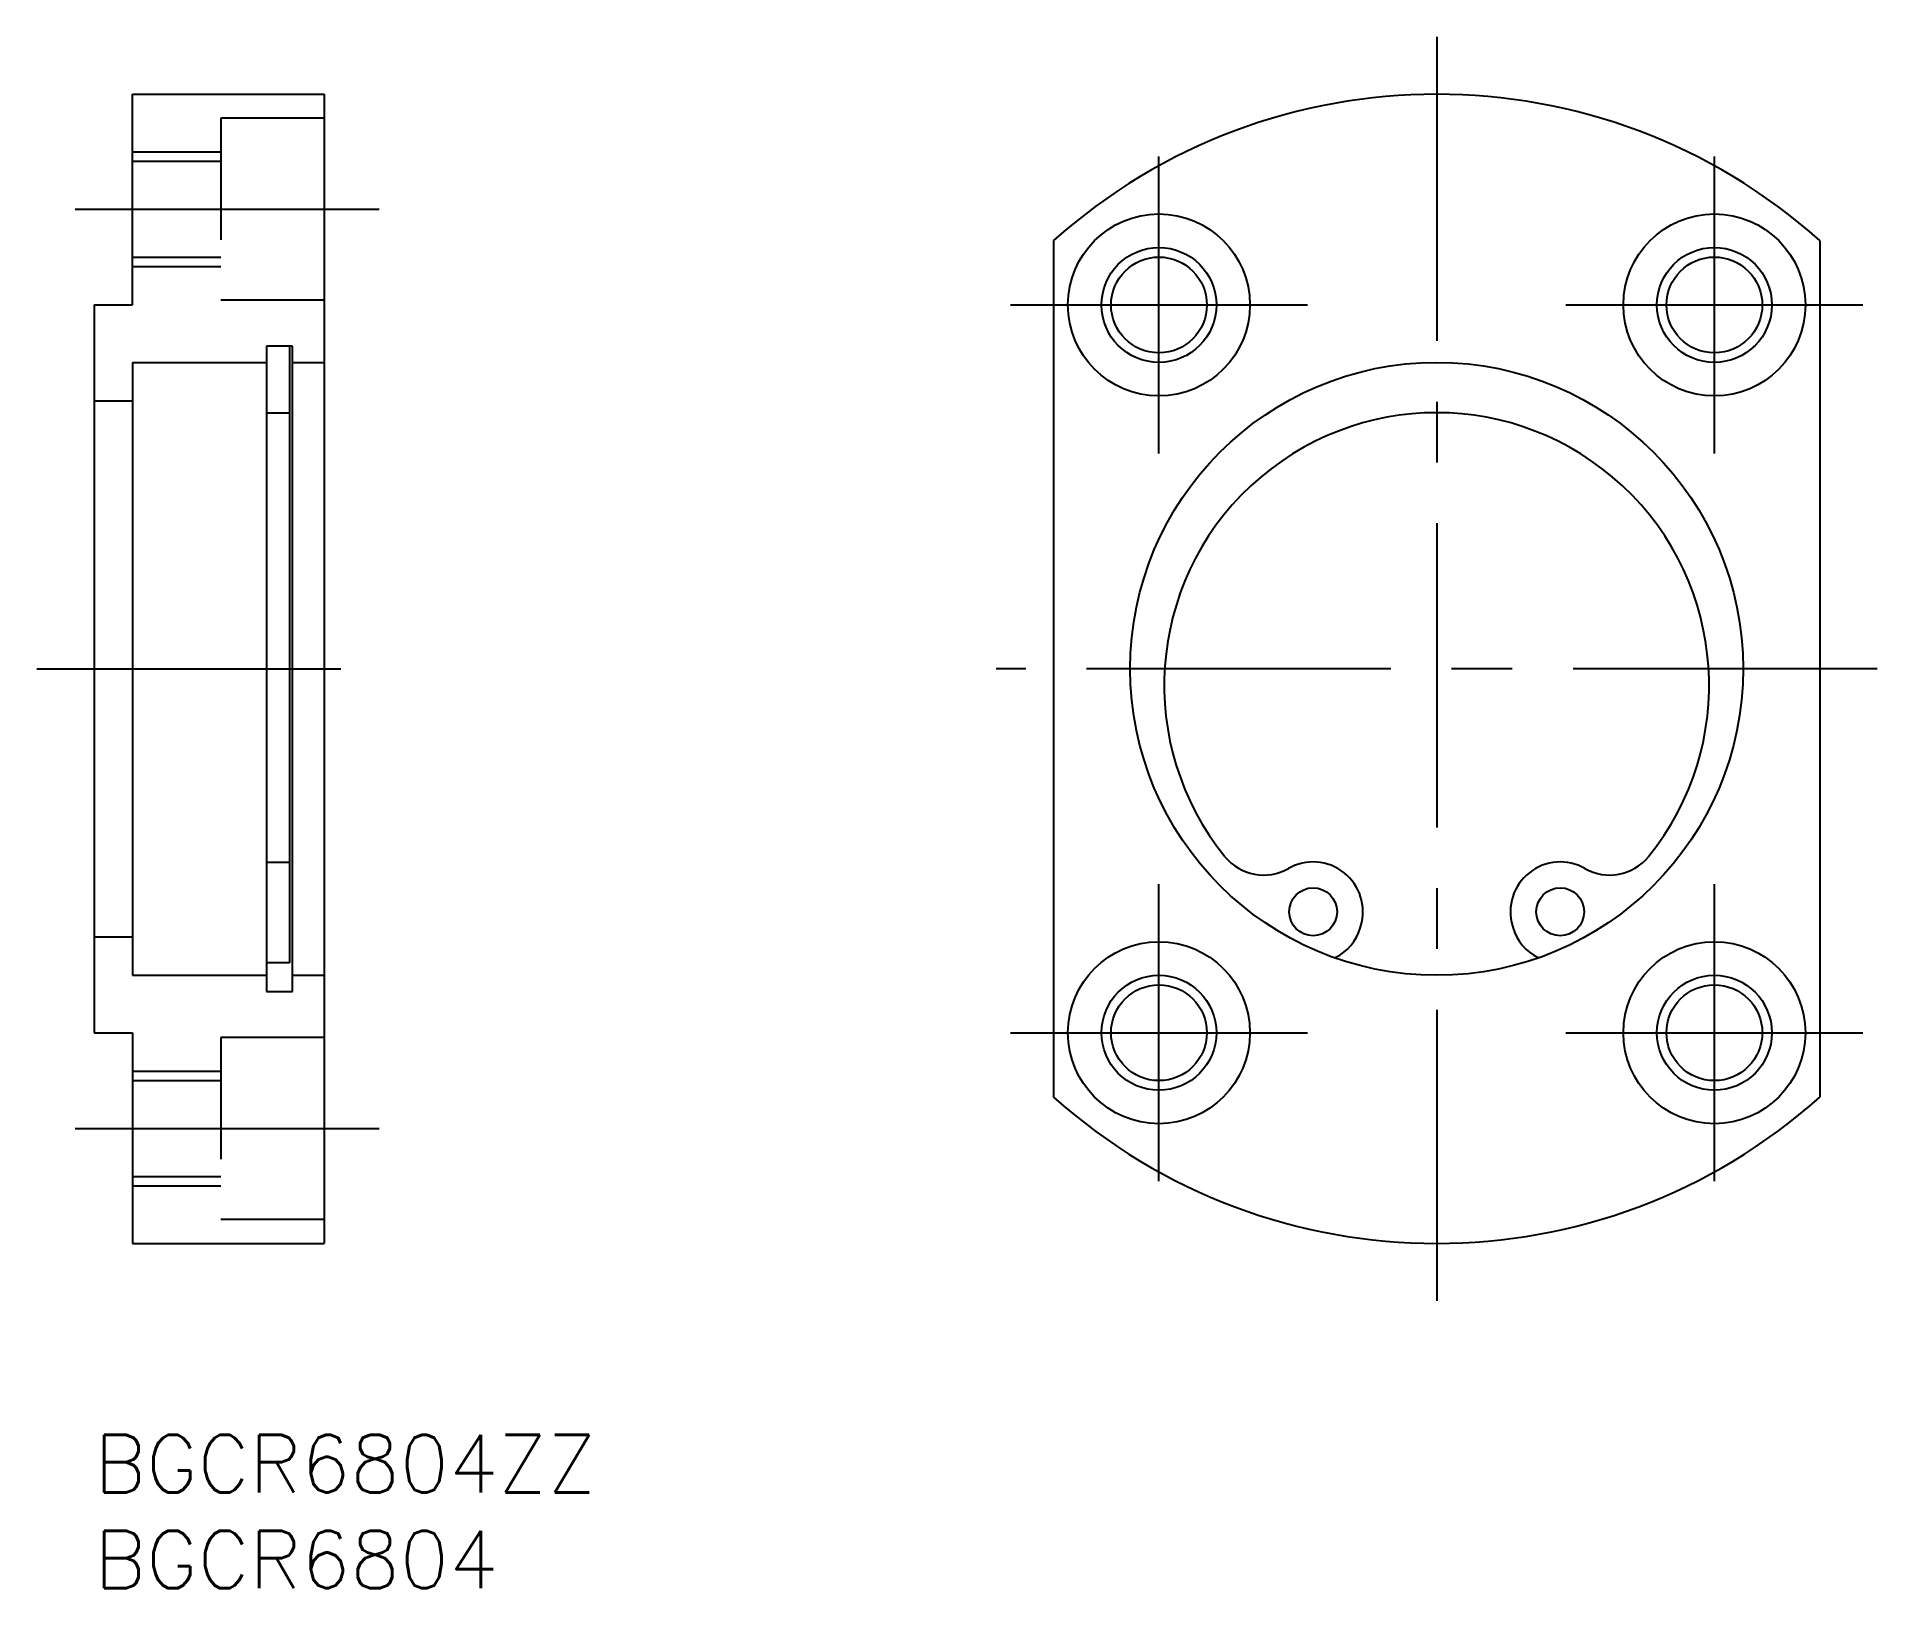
# Model space of a CAD drawing. Extents: x -3 to 93.1, y -8 to 73.
import ezdxf

# ---------------------------------------------------------------- set-up
doc = ezdxf.new("R2010")
doc.units = 0
doc.header["$LTSCALE"] = 0.5
doc.linetypes.add('CENTER', pattern=[50.8, 31.75, -6.35, 6.35, -6.35])
doc.linetypes.add('DASHED', pattern=[19.05, 12.7, -6.35])
for name, color, linetype in [('MSM_CENTER', 1, 'CENTER'), ('MSM_CONTINUOUS', 7, 'CONTINUOUS'), ('MSM_DASHED', 4, 'DASHED'), ('MSM_NARROW', 5, 'CONTINUOUS'), ('MSM_PART_NUMBER', 7, 'CONTINUOUS')]:
    doc.layers.add(name, color=color, linetype=linetype)
doc.styles.get("Standard").update_dxf_attribs({"font": 'txt.shx', "height": 3, "bigfont": 'bigfont.shx'})

# ---------------------------------------------------------------- blocks, each defined once
blk = doc.blocks.new('*U4')
at = {"layer": 'MSM_PART_NUMBER'}
blk.add_text('BGCR6804ZZ', height=3, dxfattribs=at).set_placement((0, -3))
blk = doc.blocks.new('*U5')
at = {"layer": 'MSM_PART_NUMBER'}
blk.add_text('BGCR6804', height=3, dxfattribs=at).set_placement((0, -8))

msp = doc.modelspace()

# ---------------------------------------------------------------- linework, layer by layer
at = {"layer": 'MSM_CENTER'}
for p, q in [((70.09, 73), (70.09, 7)), ((55.59, 51.25), (55.59, 66.75)), ((84.59, 51.25), (84.59, 66.75)), ((-1, 64), (15, 64)), ((47.84, 59), (63.34, 59)), ((76.84, 59), (92.34, 59)), ((-3, 40), (15, 40)), ((93.09, 40), (47.09, 40)), ((55.59, 13.25), (55.59, 28.75)), ((84.59, 13.25), (84.59, 28.75)), ((47.84, 21), (63.34, 21)), ((76.84, 21), (92.34, 21)), ((-1, 16), (15, 16))]:
    msp.add_line(p, q, dxfattribs=at)
at = {"layer": 'MSM_CONTINUOUS'}
for p, q in [((2, 59), (2, 70)), ((2, 70), (12, 70)), ((12, 70), (12, 10)), ((50.09, 62.361), (50.09, 17.639)), ((90.09, 62.361), (90.09, 17.639)), ((0, 59), (0, 21)), ((0, 59), (2, 59)), ((9, 56.85), (9, 23.15)), ((10.35, 56.85, -1.3), (9, 56.85, -1.3)), ((10.2, 56.85), (10.2, 24.65)), ((10.35, 23.15, -0.1), (10.35, 56.85, -0.1)), ((2, 56), (9, 56)), ((2, 56), (2, 24)), ((10.35, 56, -1.3), (12, 56, -1.3)), ((0, 54), (2, 54)), ((10.2, 53.35, -1.3), (9, 53.35, -1.3)), ((10.2, 29.893, -1.3), (9, 29.893, -1.3)), ((0, 26), (2, 26)), ((66.101, 26.468), (66.135, 26.583)), ((74.046, 26.583), (74.08, 26.468)), ((10.2, 24.65, -1.3), (9, 24.65, -1.3)), ((2, 24), (9, 24)), ((9, 23.15, -1.3), (10.35, 23.15, -1.3)), ((10.35, 24, -1.3), (12, 24, -1.3)), ((0, 21), (2, 21)), ((2, 21), (2, 10)), ((2, 10), (12, 10))]:
    msp.add_line(p, q, dxfattribs=at)
for centre, radius in [((55.59, 59), 4.75), ((84.59, 59), 4.75), ((55.59, 59), 2.5), ((84.59, 59), 2.5), ((70.09, 40), 16), ((63.64, 27.317), 1.25), ((76.54, 27.317), 1.25), ((55.59, 21), 4.75), ((84.59, 21), 4.75), ((55.59, 21), 2.5), ((84.59, 21), 2.5)]:
    msp.add_circle(centre, radius, dxfattribs=at)
for centre, radius, start, end in [((70.09, 40), 30, 48.18969, 131.81031), ((70.09, 39.149), 14.225, 320.98486, 219.01514), ((61.058, 31.83), 2.6, 219.01514, 299.77618), ((63.64, 27.317), 2.6, 343.60021, 119.77618), ((76.54, 27.317), 2.6, 60.22382, 196.39979), ((79.123, 31.83), 2.6, 240.22382, 320.98486), ((63.703, 27.174), 2.5, 295.91717, 343.60021), ((76.478, 27.174), 2.5, 196.39979, 244.08283), ((70.09, 40), 30, 228.18969, 311.81031)]:
    msp.add_arc(centre, radius, start, end, dxfattribs=at)
at = {"layer": 'MSM_DASHED'}
for p, q in [((12, 68.75), (6.6, 68.75)), ((6.6, 68.75), (6.6, 59.25)), ((2, 67), (6.6, 67)), ((2, 66.5), (6.6, 66.5)), ((2, 61.5), (6.6, 61.5)), ((2, 61), (6.6, 61)), ((12, 59.25), (6.6, 59.25)), ((6.6, 20.75), (6.6, 11.25)), ((12, 20.75), (6.6, 20.75)), ((2, 19), (6.6, 19)), ((2, 18.5), (6.6, 18.5)), ((2, 13.5), (6.6, 13.5)), ((2, 13), (6.6, 13)), ((12, 11.25), (6.6, 11.25))]:
    msp.add_line(p, q, dxfattribs=at)
at = {"layer": 'MSM_NARROW'}
for centre in [(55.59, 59), (84.59, 59), (55.59, 21), (84.59, 21)]:
    msp.add_circle(centre, 3, dxfattribs=at)

# ---------------------------------------------------------------- block references
at = {"layer": 'MSM_CONTINUOUS'}
for name in ['*U4', '*U5']:
    msp.add_blockref(name, (0, 0), dxfattribs=at)

doc.saveas('drawing.dxf')
